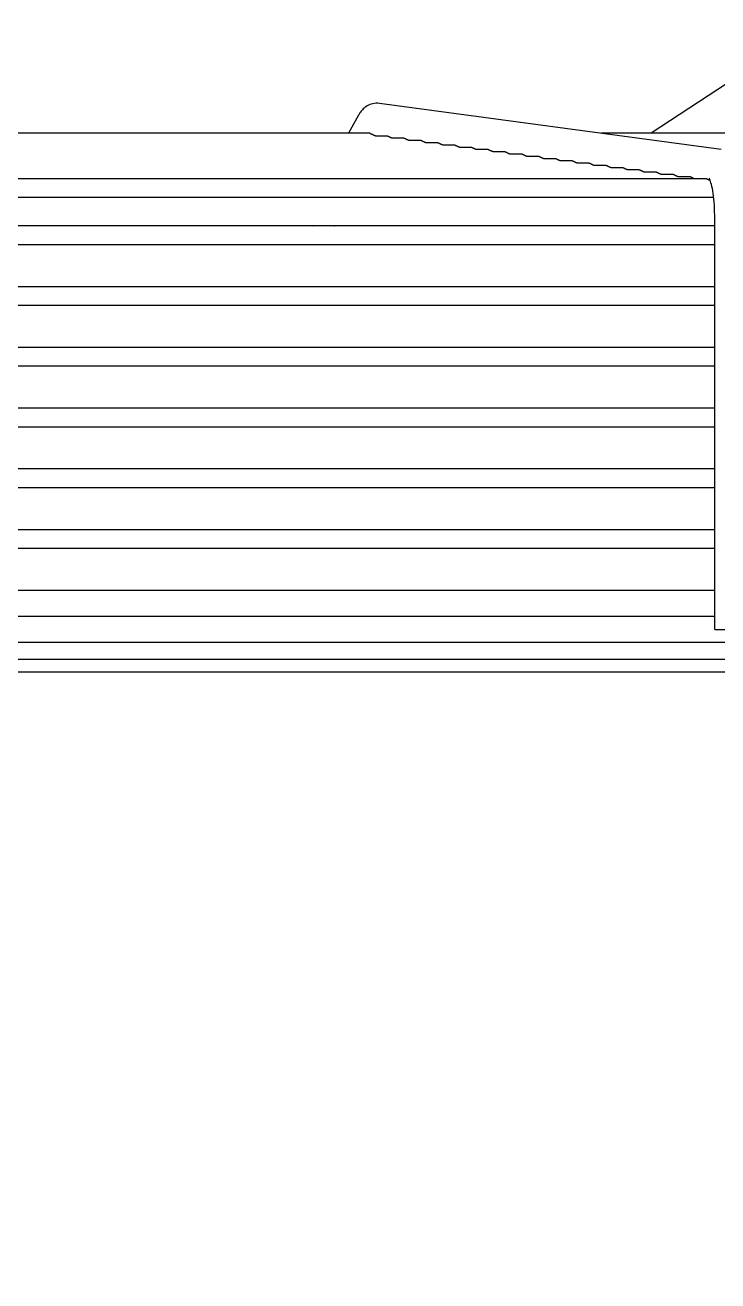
# Model space of a CAD drawing. Header units: millimetres. Extents: x 17891 to 32328, y 18593 to 29476.
# Drawn here: x 18013.8 to 18017.93, y 18980.43 to 18987.92 of the extents above; entities that cross this region are included whole.
import ezdxf

# ---------------------------------------------------------------- set-up
doc = ezdxf.new("R2010")
doc.units = ezdxf.units.MM
doc.header["$LTSCALE"] = 5
doc.layers.add('UNIT', color=6, linetype='Continuous')
doc.layers.add('WS-NO-CONTROL', color=3, linetype='Continuous')
doc.styles.add('SUBMITTAL', font='romans.shx', dxfattribs={"width": 0.75})
doc.dimstyles.new('SUBMITTAL', dxfattribs={"dimtxt": 0.09375, "dimasz": 0.09375, "dimexe": 0.03125, "dimexo": 0.0625, "dimgap": 0.0625, "dimtad": 0, "dimdec": 4, "dimzin": 4, "dimdsep": 46, "dimlunit": 4, "dimtxsty": 'SUBMITTAL', "dimcen": 0.09375, "dimclre": 6, "dimadec": 0, "dimazin": 0, "dimtfac": 1, "dimtdec": 0, "dimtofl": 0, "dimtmove": 0, "dimatfit": 3, "dimfxl": 0, "dimfrac": 2, "dimtolj": 1, "dimtzin": 4, "dimarcsym": 0})

msp = doc.modelspace()

# ---------------------------------------------------------------- linework, layer by layer
at = {"layer": 'UNIT'}
for p, q in [((18018.4669, 18987.8889), (18017.5299, 18987.2749)), ((18017.9466, 18987.1783), (18015.9112, 18987.4529)), ((18015.7863, 18987.383), (18015.7263, 18987.2749)), ((18015.8531, 18987.2749), (18011.8506, 18987.2749)), ((18015.8867, 18987.2601), (18015.955, 18987.2601)), ((18015.9866, 18987.2466), (18016.0553, 18987.2466)), ((18016.0868, 18987.2331), (18016.1555, 18987.2331)), ((18018.7361, 18987.2749), (18017.2305, 18987.2749)), ((18016.187, 18987.2196), (18016.2557, 18987.2196)), ((18016.2872, 18987.2061), (18016.356, 18987.2061)), ((18016.3873, 18987.1926), (18016.4562, 18987.1926)), ((18016.4875, 18987.1791), (18016.5564, 18987.1791)), ((18016.5877, 18987.1657), (18016.6566, 18987.1657)), ((18016.6879, 18987.1522), (18016.7568, 18987.1522)), ((18016.7881, 18987.1387), (18016.8571, 18987.1387)), ((18016.8883, 18987.1252), (18016.9573, 18987.1252)), ((18016.9885, 18987.1117), (18017.0575, 18987.1117)), ((18017.0886, 18987.0982), (18017.1577, 18987.0982)), ((18017.1888, 18987.0847), (18017.258, 18987.0847)), ((18017.8593, 18987.0037), (18009.8444, 18987.0037)), ((18017.289, 18987.0712), (18017.3582, 18987.0712)), ((18017.3892, 18987.0577), (18017.4584, 18987.0577)), ((18017.4894, 18987.0442), (18017.5586, 18987.0442)), ((18017.5896, 18987.0307), (18017.6589, 18987.0307)), ((18017.6897, 18987.0172), (18017.7591, 18987.0172)), ((18009.8008, 18986.8935), (18017.903, 18986.8935)), ((18017.9088, 18984.3163), (18017.9088, 18986.7856)), ((18017.9088, 18986.7218), (18009.7949, 18986.7218)), ((18017.1302, 18986.7232), (18017.1302, 18986.7218)), ((18009.7949, 18986.6115), (18017.9088, 18986.6115)), ((18017.9088, 18986.3596), (18009.7949, 18986.3596)), ((18009.7949, 18986.2493), (18017.9088, 18986.2493)), ((18017.9088, 18985.9974), (18009.7949, 18985.9974)), ((18009.7949, 18985.8871), (18017.9088, 18985.8871)), ((18017.9088, 18985.6352), (18009.7949, 18985.6352)), ((18009.7949, 18985.5249), (18017.9088, 18985.5249)), ((18017.9088, 18985.2729), (18009.7949, 18985.2729)), ((18009.7949, 18985.1627), (18017.9088, 18985.1627)), ((18017.9088, 18984.9107), (18009.7949, 18984.9107)), ((18009.7949, 18984.8005), (18017.9088, 18984.8005)), ((18017.9088, 18984.5485), (18009.7949, 18984.5485)), ((18009.7949, 18984.395), (18017.9088, 18984.395)), ((18017.9088, 18984.3163), (18018.1057, 18984.3163)), ((18009.2259, 18984.2395), (18018.4778, 18984.2395)), ((17996.9818, 18984.1391), (18030.7219, 18984.1391)), ((18030.7219, 18984.0604), (17996.9818, 18984.0604))]:
    msp.add_line(p, q, dxfattribs=at)
for centre, start, end in [((18015.007, 18986.73), 353.99009, 355.0051), ((18015.7944, 18986.73), 184.9949, 186.00991)]:
    msp.add_arc(centre, 0.0787, start, end, dxfattribs=at)
for major_axis, start_param, end_param in [((-0.0861, 0.0478), 1.366612, 1.389255), ((0.0861, -0.0478), 6.024051, 6.046695)]:
    msp.add_ellipse((18015.5683, 18986.7872), major_axis=major_axis, ratio=0.875426, start_param=start_param, end_param=end_param, dxfattribs=at)
for points, knots in [([(18015.9112, 18987.4529), (18015.8979, 18987.4547), (18015.8839, 18987.454), (18015.8582, 18987.4482), (18015.8468, 18987.4432), (18015.8278, 18987.4319), (18015.8201, 18987.4256), (18015.8073, 18987.4132), (18015.8022, 18987.407), (18015.7934, 18987.3949), (18015.7897, 18987.389), (18015.7864, 18987.3831), (18015.7864, 18987.383), (18015.7863, 18987.383)], [3.1066861, 3.1066861, 3.1066861, 3.1066861, 3.1999885, 3.1999885, 3.2942363, 3.2942363, 3.388484, 3.388484, 3.4827318, 3.4827318, 3.5769796, 3.5769796, 3.577925, 3.577925, 3.577925, 3.577925]), ([(18015.8531, 18987.2749), (18015.8532, 18987.2749), (18015.8532, 18987.2749), (18015.8532, 18987.2749), (18015.8535, 18987.2749), (18015.8537, 18987.2748), (18015.854, 18987.2748), (18015.8543, 18987.2747), (18015.8547, 18987.2746), (18015.855, 18987.2745), (18015.8554, 18987.2744), (18015.8558, 18987.2742), (18015.8563, 18987.2741), (18015.8567, 18987.2739), (18015.8572, 18987.2737), (18015.8577, 18987.2734), (18015.8582, 18987.2732), (18015.8588, 18987.273), (18015.8594, 18987.2727), (18015.86, 18987.2724), (18015.8606, 18987.2721), (18015.8613, 18987.2717), (18015.8619, 18987.2714), (18015.8627, 18987.2711), (18015.8634, 18987.2707), (18015.8641, 18987.2703), (18015.8649, 18987.2699), (18015.8658, 18987.2695), (18015.8666, 18987.2691), (18015.8675, 18987.2686), (18015.8684, 18987.2682), (18015.8693, 18987.2677), (18015.8703, 18987.2672), (18015.8713, 18987.2667), (18015.8723, 18987.2662), (18015.8733, 18987.2657), (18015.8744, 18987.2652), (18015.8755, 18987.2647), (18015.8767, 18987.2642), (18015.8779, 18987.2636), (18015.8791, 18987.2631), (18015.8804, 18987.2626), (18015.8817, 18987.262), (18015.883, 18987.2615), (18015.8844, 18987.261), (18015.8858, 18987.2605), (18015.8861, 18987.2603), (18015.8864, 18987.2602), (18015.8867, 18987.2601)], [0.4847824, 0.4847824, 0.4847824, 0.4847824, 0.4878049, 0.4878049, 0.4878049, 0.5121951, 0.5121951, 0.5121951, 0.5365854, 0.5365854, 0.5365854, 0.5609756, 0.5609756, 0.5609756, 0.5853659, 0.5853659, 0.5853659, 0.6097561, 0.6097561, 0.6097561, 0.6341463, 0.6341463, 0.6341463, 0.6585366, 0.6585366, 0.6585366, 0.6829268, 0.6829268, 0.6829268, 0.7073171, 0.7073171, 0.7073171, 0.7317073, 0.7317073, 0.7317073, 0.7560976, 0.7560976, 0.7560976, 0.7804878, 0.7804878, 0.7804878, 0.804878, 0.804878, 0.804878, 0.8292683, 0.8292683, 0.8292683, 0.834397, 0.834397, 0.834397, 0.834397]), ([(18015.955, 18987.2601), (18015.9551, 18987.2601), (18015.9551, 18987.2601), (18015.9551, 18987.2601), (18015.9554, 18987.2601), (18015.9556, 18987.2601), (18015.9559, 18987.26), (18015.9562, 18987.26), (18015.9565, 18987.2599), (18015.9569, 18987.2598), (18015.9573, 18987.2596), (18015.9577, 18987.2595), (18015.9581, 18987.2593), (18015.9585, 18987.2592), (18015.959, 18987.259), (18015.9595, 18987.2588), (18015.96, 18987.2585), (18015.9605, 18987.2583), (18015.9611, 18987.258), (18015.9617, 18987.2578), (18015.9623, 18987.2575), (18015.963, 18987.2572), (18015.9636, 18987.2569), (18015.9643, 18987.2565), (18015.965, 18987.2562), (18015.9658, 18987.2558), (18015.9665, 18987.2554), (18015.9673, 18987.255), (18015.9681, 18987.2546), (18015.969, 18987.2542), (18015.9699, 18987.2538), (18015.9708, 18987.2534), (18015.9717, 18987.2529), (18015.9727, 18987.2524), (18015.9737, 18987.252), (18015.9747, 18987.2515), (18015.9758, 18987.251), (18015.9769, 18987.2505), (18015.978, 18987.25), (18015.9792, 18987.2495), (18015.9803, 18987.249), (18015.9816, 18987.2485), (18015.9828, 18987.248), (18015.9841, 18987.2476), (18015.9853, 18987.2471), (18015.9866, 18987.2466)], [0.4842301, 0.4842301, 0.4842301, 0.4842301, 0.4878049, 0.4878049, 0.4878049, 0.5121951, 0.5121951, 0.5121951, 0.5365854, 0.5365854, 0.5365854, 0.5609756, 0.5609756, 0.5609756, 0.5853659, 0.5853659, 0.5853659, 0.6097561, 0.6097561, 0.6097561, 0.6341463, 0.6341463, 0.6341463, 0.6585366, 0.6585366, 0.6585366, 0.6829268, 0.6829268, 0.6829268, 0.7073171, 0.7073171, 0.7073171, 0.7317073, 0.7317073, 0.7317073, 0.7560976, 0.7560976, 0.7560976, 0.7804878, 0.7804878, 0.7804878, 0.804878, 0.804878, 0.804878, 0.8279727, 0.8279727, 0.8279727, 0.8279727]), ([(18016.0553, 18987.2466), (18016.0553, 18987.2466), (18016.0553, 18987.2466), (18016.0554, 18987.2466), (18016.0556, 18987.2466), (18016.0558, 18987.2466), (18016.0561, 18987.2465), (18016.0564, 18987.2465), (18016.0568, 18987.2464), (18016.0571, 18987.2463), (18016.0575, 18987.2461), (18016.0579, 18987.246), (18016.0583, 18987.2458), (18016.0587, 18987.2457), (18016.0592, 18987.2455), (18016.0597, 18987.2453), (18016.0602, 18987.245), (18016.0608, 18987.2448), (18016.0613, 18987.2445), (18016.0619, 18987.2443), (18016.0625, 18987.244), (18016.0632, 18987.2437), (18016.0638, 18987.2433), (18016.0645, 18987.243), (18016.0653, 18987.2427), (18016.066, 18987.2423), (18016.0668, 18987.2419), (18016.0676, 18987.2415), (18016.0684, 18987.2411), (18016.0692, 18987.2407), (18016.0701, 18987.2403), (18016.071, 18987.2398), (18016.0719, 18987.2394), (18016.0729, 18987.2389), (18016.0739, 18987.2385), (18016.0749, 18987.238), (18016.076, 18987.2375), (18016.0771, 18987.237), (18016.0782, 18987.2365), (18016.0794, 18987.236), (18016.0806, 18987.2355), (18016.0818, 18987.235), (18016.0831, 18987.2345), (18016.0843, 18987.2341), (18016.0855, 18987.2336), (18016.0868, 18987.2331)], [0.4842433, 0.4842433, 0.4842433, 0.4842433, 0.4878049, 0.4878049, 0.4878049, 0.5121951, 0.5121951, 0.5121951, 0.5365854, 0.5365854, 0.5365854, 0.5609756, 0.5609756, 0.5609756, 0.5853659, 0.5853659, 0.5853659, 0.6097561, 0.6097561, 0.6097561, 0.6341463, 0.6341463, 0.6341463, 0.6585366, 0.6585366, 0.6585366, 0.6829268, 0.6829268, 0.6829268, 0.7073171, 0.7073171, 0.7073171, 0.7317073, 0.7317073, 0.7317073, 0.7560976, 0.7560976, 0.7560976, 0.7804878, 0.7804878, 0.7804878, 0.804878, 0.804878, 0.804878, 0.8276206, 0.8276206, 0.8276206, 0.8276206]), ([(18016.1555, 18987.2331), (18016.1555, 18987.2331), (18016.1556, 18987.2331), (18016.1556, 18987.2331), (18016.1558, 18987.2331), (18016.1561, 18987.2331), (18016.1564, 18987.233), (18016.1567, 18987.233), (18016.157, 18987.2329), (18016.1573, 18987.2328), (18016.1577, 18987.2326), (18016.1581, 18987.2325), (18016.1585, 18987.2323), (18016.159, 18987.2322), (18016.1594, 18987.232), (18016.1599, 18987.2318), (18016.1605, 18987.2315), (18016.161, 18987.2313), (18016.1616, 18987.231), (18016.1621, 18987.2308), (18016.1628, 18987.2305), (18016.1634, 18987.2302), (18016.1641, 18987.2298), (18016.1648, 18987.2295), (18016.1655, 18987.2292), (18016.1662, 18987.2288), (18016.167, 18987.2284), (18016.1678, 18987.228), (18016.1686, 18987.2276), (18016.1695, 18987.2272), (18016.1704, 18987.2268), (18016.1712, 18987.2263), (18016.1722, 18987.2259), (18016.1732, 18987.2254), (18016.1742, 18987.225), (18016.1752, 18987.2245), (18016.1763, 18987.224), (18016.1773, 18987.2235), (18016.1785, 18987.223), (18016.1796, 18987.2225), (18016.1808, 18987.222), (18016.182, 18987.2215), (18016.1833, 18987.221), (18016.1845, 18987.2206), (18016.1857, 18987.2201), (18016.187, 18987.2196)], [0.4842566, 0.4842566, 0.4842566, 0.4842566, 0.4878049, 0.4878049, 0.4878049, 0.5121951, 0.5121951, 0.5121951, 0.5365854, 0.5365854, 0.5365854, 0.5609756, 0.5609756, 0.5609756, 0.5853659, 0.5853659, 0.5853659, 0.6097561, 0.6097561, 0.6097561, 0.6341463, 0.6341463, 0.6341463, 0.6585366, 0.6585366, 0.6585366, 0.6829268, 0.6829268, 0.6829268, 0.7073171, 0.7073171, 0.7073171, 0.7317073, 0.7317073, 0.7317073, 0.7560976, 0.7560976, 0.7560976, 0.7804878, 0.7804878, 0.7804878, 0.804878, 0.804878, 0.804878, 0.827268, 0.827268, 0.827268, 0.827268]), ([(18016.2557, 18987.2196), (18016.2557, 18987.2196), (18016.2558, 18987.2196), (18016.2558, 18987.2196), (18016.256, 18987.2196), (18016.2563, 18987.2196), (18016.2566, 18987.2195), (18016.2569, 18987.2195), (18016.2572, 18987.2194), (18016.2576, 18987.2193), (18016.2579, 18987.2192), (18016.2583, 18987.219), (18016.2588, 18987.2188), (18016.2592, 18987.2187), (18016.2597, 18987.2185), (18016.2602, 18987.2183), (18016.2607, 18987.218), (18016.2612, 18987.2178), (18016.2618, 18987.2175), (18016.2624, 18987.2173), (18016.263, 18987.217), (18016.2636, 18987.2167), (18016.2643, 18987.2163), (18016.265, 18987.216), (18016.2657, 18987.2157), (18016.2664, 18987.2153), (18016.2672, 18987.2149), (18016.268, 18987.2145), (18016.2688, 18987.2141), (18016.2697, 18987.2137), (18016.2706, 18987.2133), (18016.2715, 18987.2128), (18016.2724, 18987.2124), (18016.2734, 18987.2119), (18016.2744, 18987.2115), (18016.2754, 18987.211), (18016.2765, 18987.2105), (18016.2776, 18987.21), (18016.2787, 18987.2095), (18016.2799, 18987.209), (18016.2811, 18987.2085), (18016.2823, 18987.208), (18016.2836, 18987.2075), (18016.2847, 18987.207), (18016.2859, 18987.2066), (18016.2872, 18987.2061)], [0.48427, 0.48427, 0.48427, 0.48427, 0.4878049, 0.4878049, 0.4878049, 0.5121951, 0.5121951, 0.5121951, 0.5365854, 0.5365854, 0.5365854, 0.5609756, 0.5609756, 0.5609756, 0.5853659, 0.5853659, 0.5853659, 0.6097561, 0.6097561, 0.6097561, 0.6341463, 0.6341463, 0.6341463, 0.6585366, 0.6585366, 0.6585366, 0.6829268, 0.6829268, 0.6829268, 0.7073171, 0.7073171, 0.7073171, 0.7317073, 0.7317073, 0.7317073, 0.7560976, 0.7560976, 0.7560976, 0.7804878, 0.7804878, 0.7804878, 0.804878, 0.804878, 0.804878, 0.8269153, 0.8269153, 0.8269153, 0.8269153]), ([(18016.3559, 18987.2061), (18016.356, 18987.2061), (18016.356, 18987.2061), (18016.356, 18987.2061), (18016.3563, 18987.2061), (18016.3565, 18987.2061), (18016.3568, 18987.206), (18016.3571, 18987.206), (18016.3574, 18987.2059), (18016.3578, 18987.2058), (18016.3582, 18987.2057), (18016.3586, 18987.2055), (18016.359, 18987.2053), (18016.3594, 18987.2052), (18016.3599, 18987.205), (18016.3604, 18987.2048), (18016.3609, 18987.2045), (18016.3614, 18987.2043), (18016.362, 18987.204), (18016.3626, 18987.2038), (18016.3632, 18987.2035), (18016.3639, 18987.2032), (18016.3645, 18987.2028), (18016.3652, 18987.2025), (18016.3659, 18987.2022), (18016.3667, 18987.2018), (18016.3674, 18987.2014), (18016.3683, 18987.201), (18016.3691, 18987.2006), (18016.3699, 18987.2002), (18016.3708, 18987.1998), (18016.3717, 18987.1993), (18016.3727, 18987.1989), (18016.3736, 18987.1984), (18016.3746, 18987.198), (18016.3757, 18987.1975), (18016.3767, 18987.197), (18016.3778, 18987.1965), (18016.3789, 18987.196), (18016.3801, 18987.1955), (18016.3813, 18987.195), (18016.3825, 18987.1945), (18016.3838, 18987.194), (18016.3849, 18987.1935), (18016.3861, 18987.1931), (18016.3873, 18987.1926)], [0.4842834, 0.4842834, 0.4842834, 0.4842834, 0.4878049, 0.4878049, 0.4878049, 0.5121951, 0.5121951, 0.5121951, 0.5365854, 0.5365854, 0.5365854, 0.5609756, 0.5609756, 0.5609756, 0.5853659, 0.5853659, 0.5853659, 0.6097561, 0.6097561, 0.6097561, 0.6341463, 0.6341463, 0.6341463, 0.6585366, 0.6585366, 0.6585366, 0.6829268, 0.6829268, 0.6829268, 0.7073171, 0.7073171, 0.7073171, 0.7317073, 0.7317073, 0.7317073, 0.7560976, 0.7560976, 0.7560976, 0.7804878, 0.7804878, 0.7804878, 0.804878, 0.804878, 0.804878, 0.8265624, 0.8265624, 0.8265624, 0.8265624]), ([(18016.4562, 18987.1926), (18016.4562, 18987.1926), (18016.4562, 18987.1926), (18016.4563, 18987.1926), (18016.4565, 18987.1926), (18016.4567, 18987.1926), (18016.457, 18987.1925), (18016.4573, 18987.1925), (18016.4577, 18987.1924), (18016.458, 18987.1923), (18016.4584, 18987.1922), (18016.4588, 18987.192), (18016.4592, 18987.1919), (18016.4597, 18987.1917), (18016.4601, 18987.1915), (18016.4606, 18987.1913), (18016.4611, 18987.1911), (18016.4617, 18987.1908), (18016.4623, 18987.1905), (18016.4628, 18987.1903), (18016.4635, 18987.19), (18016.4641, 18987.1897), (18016.4648, 18987.1893), (18016.4654, 18987.189), (18016.4662, 18987.1887), (18016.4669, 18987.1883), (18016.4677, 18987.1879), (18016.4685, 18987.1875), (18016.4693, 18987.1871), (18016.4702, 18987.1867), (18016.471, 18987.1863), (18016.4719, 18987.1858), (18016.4729, 18987.1854), (18016.4739, 18987.1849), (18016.4749, 18987.1844), (18016.4759, 18987.184), (18016.477, 18987.1835), (18016.478, 18987.183), (18016.4792, 18987.1825), (18016.4804, 18987.182), (18016.4815, 18987.1815), (18016.4828, 18987.181), (18016.484, 18987.1805), (18016.4852, 18987.18), (18016.4863, 18987.1796), (18016.4875, 18987.1791)], [0.484297, 0.484297, 0.484297, 0.484297, 0.4878049, 0.4878049, 0.4878049, 0.5121951, 0.5121951, 0.5121951, 0.5365854, 0.5365854, 0.5365854, 0.5609756, 0.5609756, 0.5609756, 0.5853659, 0.5853659, 0.5853659, 0.6097561, 0.6097561, 0.6097561, 0.6341463, 0.6341463, 0.6341463, 0.6585366, 0.6585366, 0.6585366, 0.6829268, 0.6829268, 0.6829268, 0.7073171, 0.7073171, 0.7073171, 0.7317073, 0.7317073, 0.7317073, 0.7560976, 0.7560976, 0.7560976, 0.7804878, 0.7804878, 0.7804878, 0.804878, 0.804878, 0.804878, 0.8262097, 0.8262097, 0.8262097, 0.8262097]), ([(18016.5564, 18987.1791), (18016.5564, 18987.1791), (18016.5565, 18987.1791), (18016.5565, 18987.1791), (18016.5567, 18987.1791), (18016.557, 18987.1791), (18016.5573, 18987.179), (18016.5575, 18987.179), (18016.5579, 18987.1789), (18016.5582, 18987.1788), (18016.5586, 18987.1787), (18016.559, 18987.1785), (18016.5594, 18987.1784), (18016.5599, 18987.1782), (18016.5604, 18987.178), (18016.5609, 18987.1778), (18016.5614, 18987.1776), (18016.5619, 18987.1773), (18016.5625, 18987.177), (18016.5631, 18987.1768), (18016.5637, 18987.1765), (18016.5643, 18987.1762), (18016.565, 18987.1758), (18016.5657, 18987.1755), (18016.5664, 18987.1751), (18016.5671, 18987.1748), (18016.5679, 18987.1744), (18016.5687, 18987.174), (18016.5695, 18987.1736), (18016.5704, 18987.1732), (18016.5713, 18987.1728), (18016.5722, 18987.1723), (18016.5731, 18987.1719), (18016.5741, 18987.1714), (18016.5751, 18987.1709), (18016.5761, 18987.1705), (18016.5772, 18987.17), (18016.5783, 18987.1695), (18016.5794, 18987.169), (18016.5806, 18987.1685), (18016.5818, 18987.168), (18016.583, 18987.1675), (18016.5843, 18987.167), (18016.5854, 18987.1665), (18016.5865, 18987.1661), (18016.5877, 18987.1657)], [0.4843105, 0.4843105, 0.4843105, 0.4843105, 0.4878049, 0.4878049, 0.4878049, 0.5121951, 0.5121951, 0.5121951, 0.5365854, 0.5365854, 0.5365854, 0.5609756, 0.5609756, 0.5609756, 0.5853659, 0.5853659, 0.5853659, 0.6097561, 0.6097561, 0.6097561, 0.6341463, 0.6341463, 0.6341463, 0.6585366, 0.6585366, 0.6585366, 0.6829268, 0.6829268, 0.6829268, 0.7073171, 0.7073171, 0.7073171, 0.7317073, 0.7317073, 0.7317073, 0.7560976, 0.7560976, 0.7560976, 0.7804878, 0.7804878, 0.7804878, 0.804878, 0.804878, 0.804878, 0.8258572, 0.8258572, 0.8258572, 0.8258572]), ([(18016.6566, 18987.1657), (18016.6566, 18987.1657), (18016.6567, 18987.1657), (18016.6567, 18987.1657), (18016.6569, 18987.1656), (18016.6572, 18987.1656), (18016.6575, 18987.1655), (18016.6578, 18987.1655), (18016.6581, 18987.1654), (18016.6585, 18987.1653), (18016.6588, 18987.1652), (18016.6592, 18987.165), (18016.6597, 18987.1649), (18016.6601, 18987.1647), (18016.6606, 18987.1645), (18016.6611, 18987.1643), (18016.6616, 18987.1641), (18016.6621, 18987.1638), (18016.6627, 18987.1635), (18016.6633, 18987.1633), (18016.6639, 18987.163), (18016.6646, 18987.1627), (18016.6652, 18987.1623), (18016.6659, 18987.162), (18016.6666, 18987.1616), (18016.6674, 18987.1613), (18016.6681, 18987.1609), (18016.669, 18987.1605), (18016.6698, 18987.1601), (18016.6706, 18987.1597), (18016.6715, 18987.1593), (18016.6724, 18987.1588), (18016.6733, 18987.1584), (18016.6743, 18987.1579), (18016.6753, 18987.1574), (18016.6764, 18987.1569), (18016.6774, 18987.1565), (18016.6785, 18987.156), (18016.6796, 18987.1555), (18016.6808, 18987.155), (18016.682, 18987.1545), (18016.6832, 18987.154), (18016.6845, 18987.1534), (18016.6856, 18987.153), (18016.6867, 18987.1526), (18016.6879, 18987.1522)], [0.484326, 0.484326, 0.484326, 0.484326, 0.4878049, 0.4878049, 0.4878049, 0.5121951, 0.5121951, 0.5121951, 0.5365854, 0.5365854, 0.5365854, 0.5609756, 0.5609756, 0.5609756, 0.5853659, 0.5853659, 0.5853659, 0.6097561, 0.6097561, 0.6097561, 0.6341463, 0.6341463, 0.6341463, 0.6585366, 0.6585366, 0.6585366, 0.6829268, 0.6829268, 0.6829268, 0.7073171, 0.7073171, 0.7073171, 0.7317073, 0.7317073, 0.7317073, 0.7560976, 0.7560976, 0.7560976, 0.7804878, 0.7804878, 0.7804878, 0.804878, 0.804878, 0.804878, 0.8255542, 0.8255542, 0.8255542, 0.8255542]), ([(18016.7568, 18987.1522), (18016.7569, 18987.1522), (18016.7569, 18987.1522), (18016.7569, 18987.1522), (18016.7572, 18987.1521), (18016.7574, 18987.1521), (18016.7577, 18987.1521), (18016.758, 18987.152), (18016.7583, 18987.1519), (18016.7587, 18987.1518), (18016.7591, 18987.1517), (18016.7595, 18987.1515), (18016.7599, 18987.1514), (18016.7603, 18987.1512), (18016.7608, 18987.151), (18016.7613, 18987.1508), (18016.7618, 18987.1506), (18016.7624, 18987.1503), (18016.7629, 18987.15), (18016.7635, 18987.1498), (18016.7641, 18987.1495), (18016.7648, 18987.1492), (18016.7654, 18987.1488), (18016.7661, 18987.1485), (18016.7669, 18987.1481), (18016.7676, 18987.1478), (18016.7684, 18987.1474), (18016.7692, 18987.147), (18016.77, 18987.1466), (18016.7708, 18987.1462), (18016.7717, 18987.1457), (18016.7726, 18987.1453), (18016.7736, 18987.1449), (18016.7746, 18987.1444), (18016.7756, 18987.1439), (18016.7766, 18987.1434), (18016.7777, 18987.1429), (18016.7788, 18987.1425), (18016.7799, 18987.142), (18016.7811, 18987.1415), (18016.7822, 18987.1409), (18016.7835, 18987.1404), (18016.7848, 18987.1399), (18016.7858, 18987.1395), (18016.7869, 18987.1391), (18016.7881, 18987.1387)], [0.48434, 0.48434, 0.48434, 0.48434, 0.4878049, 0.4878049, 0.4878049, 0.5121951, 0.5121951, 0.5121951, 0.5365854, 0.5365854, 0.5365854, 0.5609756, 0.5609756, 0.5609756, 0.5853659, 0.5853659, 0.5853659, 0.6097561, 0.6097561, 0.6097561, 0.6341463, 0.6341463, 0.6341463, 0.6585366, 0.6585366, 0.6585366, 0.6829268, 0.6829268, 0.6829268, 0.7073171, 0.7073171, 0.7073171, 0.7317073, 0.7317073, 0.7317073, 0.7560976, 0.7560976, 0.7560976, 0.7804878, 0.7804878, 0.7804878, 0.804878, 0.804878, 0.804878, 0.8252026, 0.8252026, 0.8252026, 0.8252026]), ([(18016.8571, 18987.1387), (18016.8571, 18987.1387), (18016.8571, 18987.1387), (18016.8572, 18987.1387), (18016.8574, 18987.1387), (18016.8576, 18987.1386), (18016.8579, 18987.1386), (18016.8582, 18987.1385), (18016.8586, 18987.1384), (18016.8589, 18987.1383), (18016.8593, 18987.1382), (18016.8597, 18987.138), (18016.8601, 18987.1379), (18016.8606, 18987.1377), (18016.861, 18987.1375), (18016.8615, 18987.1373), (18016.862, 18987.1371), (18016.8626, 18987.1368), (18016.8632, 18987.1365), (18016.8637, 18987.1363), (18016.8644, 18987.136), (18016.865, 18987.1357), (18016.8657, 18987.1353), (18016.8664, 18987.135), (18016.8671, 18987.1346), (18016.8678, 18987.1343), (18016.8686, 18987.1339), (18016.8694, 18987.1335), (18016.8702, 18987.1331), (18016.8711, 18987.1327), (18016.872, 18987.1322), (18016.8729, 18987.1318), (18016.8738, 18987.1313), (18016.8748, 18987.1309), (18016.8758, 18987.1304), (18016.8768, 18987.1299), (18016.8779, 18987.1294), (18016.879, 18987.1289), (18016.8801, 18987.1284), (18016.8813, 18987.1279), (18016.8825, 18987.1274), (18016.8837, 18987.1269), (18016.885, 18987.1264), (18016.8861, 18987.126), (18016.8871, 18987.1256), (18016.8883, 18987.1252)], [0.484354, 0.484354, 0.484354, 0.484354, 0.4878049, 0.4878049, 0.4878049, 0.5121951, 0.5121951, 0.5121951, 0.5365854, 0.5365854, 0.5365854, 0.5609756, 0.5609756, 0.5609756, 0.5853659, 0.5853659, 0.5853659, 0.6097561, 0.6097561, 0.6097561, 0.6341463, 0.6341463, 0.6341463, 0.6585366, 0.6585366, 0.6585366, 0.6829268, 0.6829268, 0.6829268, 0.7073171, 0.7073171, 0.7073171, 0.7317073, 0.7317073, 0.7317073, 0.7560976, 0.7560976, 0.7560976, 0.7804878, 0.7804878, 0.7804878, 0.804878, 0.804878, 0.804878, 0.8248515, 0.8248515, 0.8248515, 0.8248515]), ([(18016.9573, 18987.1252), (18016.9573, 18987.1252), (18016.9573, 18987.1252), (18016.9574, 18987.1252), (18016.9576, 18987.1252), (18016.9579, 18987.1251), (18016.9582, 18987.1251), (18016.9584, 18987.125), (18016.9588, 18987.1249), (18016.9591, 18987.1248), (18016.9595, 18987.1247), (18016.9599, 18987.1245), (18016.9603, 18987.1244), (18016.9608, 18987.1242), (18016.9613, 18987.124), (18016.9618, 18987.1238), (18016.9623, 18987.1236), (18016.9628, 18987.1233), (18016.9634, 18987.123), (18016.964, 18987.1228), (18016.9646, 18987.1225), (18016.9652, 18987.1222), (18016.9659, 18987.1218), (18016.9666, 18987.1215), (18016.9673, 18987.1211), (18016.9681, 18987.1208), (18016.9688, 18987.1204), (18016.9696, 18987.12), (18016.9705, 18987.1196), (18016.9713, 18987.1192), (18016.9722, 18987.1187), (18016.9731, 18987.1183), (18016.9741, 18987.1178), (18016.975, 18987.1174), (18016.976, 18987.1169), (18016.9771, 18987.1164), (18016.9781, 18987.1159), (18016.9792, 18987.1154), (18016.9804, 18987.1149), (18016.9815, 18987.1144), (18016.9827, 18987.1139), (18016.984, 18987.1134), (18016.9852, 18987.1129), (18016.9863, 18987.1125), (18016.9873, 18987.1121), (18016.9885, 18987.1117)], [0.484368, 0.484368, 0.484368, 0.484368, 0.4878049, 0.4878049, 0.4878049, 0.5121951, 0.5121951, 0.5121951, 0.5365854, 0.5365854, 0.5365854, 0.5609756, 0.5609756, 0.5609756, 0.5853659, 0.5853659, 0.5853659, 0.6097561, 0.6097561, 0.6097561, 0.6341463, 0.6341463, 0.6341463, 0.6585366, 0.6585366, 0.6585366, 0.6829268, 0.6829268, 0.6829268, 0.7073171, 0.7073171, 0.7073171, 0.7317073, 0.7317073, 0.7317073, 0.7560976, 0.7560976, 0.7560976, 0.7804878, 0.7804878, 0.7804878, 0.804878, 0.804878, 0.804878, 0.824501, 0.824501, 0.824501, 0.824501]), ([(18017.0575, 18987.1117), (18017.0575, 18987.1117), (18017.0576, 18987.1117), (18017.0576, 18987.1117), (18017.0578, 18987.1117), (18017.0581, 18987.1116), (18017.0584, 18987.1116), (18017.0587, 18987.1115), (18017.059, 18987.1114), (18017.0594, 18987.1113), (18017.0597, 18987.1112), (18017.0601, 18987.111), (18017.0606, 18987.1109), (18017.061, 18987.1107), (18017.0615, 18987.1105), (18017.062, 18987.1103), (18017.0625, 18987.1101), (18017.063, 18987.1098), (18017.0636, 18987.1095), (18017.0642, 18987.1093), (18017.0648, 18987.109), (18017.0655, 18987.1087), (18017.0661, 18987.1083), (18017.0668, 18987.108), (18017.0676, 18987.1076), (18017.0683, 18987.1073), (18017.0691, 18987.1069), (18017.0699, 18987.1065), (18017.0707, 18987.1061), (18017.0715, 18987.1057), (18017.0724, 18987.1052), (18017.0733, 18987.1048), (18017.0743, 18987.1043), (18017.0753, 18987.1039), (18017.0763, 18987.1034), (18017.0773, 18987.1029), (18017.0784, 18987.1024), (18017.0795, 18987.1019), (18017.0806, 18987.1014), (18017.0818, 18987.1009), (18017.083, 18987.1004), (18017.0842, 18987.0999), (18017.0855, 18987.0994), (18017.0865, 18987.099), (18017.0876, 18987.0986), (18017.0886, 18987.0982)], [0.484382, 0.484382, 0.484382, 0.484382, 0.4878049, 0.4878049, 0.4878049, 0.5121951, 0.5121951, 0.5121951, 0.5365854, 0.5365854, 0.5365854, 0.5609756, 0.5609756, 0.5609756, 0.5853659, 0.5853659, 0.5853659, 0.6097561, 0.6097561, 0.6097561, 0.6341463, 0.6341463, 0.6341463, 0.6585366, 0.6585366, 0.6585366, 0.6829268, 0.6829268, 0.6829268, 0.7073171, 0.7073171, 0.7073171, 0.7317073, 0.7317073, 0.7317073, 0.7560976, 0.7560976, 0.7560976, 0.7804878, 0.7804878, 0.7804878, 0.804878, 0.804878, 0.804878, 0.8241512, 0.8241512, 0.8241512, 0.8241512]), ([(18017.1577, 18987.0982), (18017.1578, 18987.0982), (18017.1578, 18987.0982), (18017.1578, 18987.0982), (18017.158, 18987.0982), (18017.1583, 18987.0981), (18017.1586, 18987.0981), (18017.1589, 18987.098), (18017.1592, 18987.0979), (18017.1596, 18987.0978), (18017.16, 18987.0977), (18017.1604, 18987.0975), (18017.1608, 18987.0974), (18017.1612, 18987.0972), (18017.1617, 18987.097), (18017.1622, 18987.0968), (18017.1627, 18987.0966), (18017.1633, 18987.0963), (18017.1639, 18987.096), (18017.1644, 18987.0958), (18017.1651, 18987.0955), (18017.1657, 18987.0952), (18017.1664, 18987.0948), (18017.1671, 18987.0945), (18017.1678, 18987.0941), (18017.1685, 18987.0938), (18017.1693, 18987.0934), (18017.1701, 18987.093), (18017.1709, 18987.0926), (18017.1718, 18987.0922), (18017.1727, 18987.0917), (18017.1736, 18987.0913), (18017.1745, 18987.0908), (18017.1755, 18987.0904), (18017.1765, 18987.0899), (18017.1775, 18987.0894), (18017.1786, 18987.0889), (18017.1797, 18987.0884), (18017.1808, 18987.0879), (18017.182, 18987.0874), (18017.1832, 18987.0869), (18017.1844, 18987.0864), (18017.1857, 18987.0859), (18017.1867, 18987.0855), (18017.1878, 18987.0851), (18017.1888, 18987.0847)], [0.484396, 0.484396, 0.484396, 0.484396, 0.4878049, 0.4878049, 0.4878049, 0.5121951, 0.5121951, 0.5121951, 0.5365854, 0.5365854, 0.5365854, 0.5609756, 0.5609756, 0.5609756, 0.5853659, 0.5853659, 0.5853659, 0.6097561, 0.6097561, 0.6097561, 0.6341463, 0.6341463, 0.6341463, 0.6585366, 0.6585366, 0.6585366, 0.6829268, 0.6829268, 0.6829268, 0.7073171, 0.7073171, 0.7073171, 0.7317073, 0.7317073, 0.7317073, 0.7560976, 0.7560976, 0.7560976, 0.7804878, 0.7804878, 0.7804878, 0.804878, 0.804878, 0.804878, 0.823802, 0.823802, 0.823802, 0.823802]), ([(18017.258, 18987.0847), (18017.258, 18987.0847), (18017.258, 18987.0847), (18017.2581, 18987.0847), (18017.2583, 18987.0847), (18017.2585, 18987.0846), (18017.2588, 18987.0846), (18017.2591, 18987.0845), (18017.2595, 18987.0844), (18017.2598, 18987.0843), (18017.2602, 18987.0842), (18017.2606, 18987.084), (18017.261, 18987.0839), (18017.2615, 18987.0837), (18017.2619, 18987.0835), (18017.2624, 18987.0833), (18017.263, 18987.0831), (18017.2635, 18987.0828), (18017.2641, 18987.0825), (18017.2647, 18987.0823), (18017.2653, 18987.082), (18017.2659, 18987.0817), (18017.2666, 18987.0813), (18017.2673, 18987.081), (18017.268, 18987.0806), (18017.2688, 18987.0803), (18017.2695, 18987.0799), (18017.2703, 18987.0795), (18017.2712, 18987.0791), (18017.272, 18987.0787), (18017.2729, 18987.0782), (18017.2738, 18987.0778), (18017.2748, 18987.0773), (18017.2757, 18987.0768), (18017.2767, 18987.0764), (18017.2778, 18987.0759), (18017.2789, 18987.0754), (18017.2799, 18987.0749), (18017.2811, 18987.0744), (18017.2823, 18987.0739), (18017.2834, 18987.0734), (18017.2847, 18987.0729), (18017.286, 18987.0724), (18017.287, 18987.072), (18017.288, 18987.0716), (18017.289, 18987.0712)], [0.48441, 0.48441, 0.48441, 0.48441, 0.4878049, 0.4878049, 0.4878049, 0.5121951, 0.5121951, 0.5121951, 0.5365854, 0.5365854, 0.5365854, 0.5609756, 0.5609756, 0.5609756, 0.5853659, 0.5853659, 0.5853659, 0.6097561, 0.6097561, 0.6097561, 0.6341463, 0.6341463, 0.6341463, 0.6585366, 0.6585366, 0.6585366, 0.6829268, 0.6829268, 0.6829268, 0.7073171, 0.7073171, 0.7073171, 0.7317073, 0.7317073, 0.7317073, 0.7560976, 0.7560976, 0.7560976, 0.7804878, 0.7804878, 0.7804878, 0.804878, 0.804878, 0.804878, 0.8234536, 0.8234536, 0.8234536, 0.8234536]), ([(18017.3582, 18987.0712), (18017.3582, 18987.0712), (18017.3582, 18987.0712), (18017.3583, 18987.0712), (18017.3585, 18987.0712), (18017.3588, 18987.0711), (18017.3591, 18987.0711), (18017.3593, 18987.071), (18017.3597, 18987.0709), (18017.36, 18987.0708), (18017.3604, 18987.0707), (18017.3608, 18987.0706), (18017.3613, 18987.0704), (18017.3617, 18987.0702), (18017.3622, 18987.07), (18017.3627, 18987.0698), (18017.3632, 18987.0696), (18017.3637, 18987.0693), (18017.3643, 18987.069), (18017.3649, 18987.0688), (18017.3655, 18987.0685), (18017.3662, 18987.0682), (18017.3668, 18987.0678), (18017.3675, 18987.0675), (18017.3683, 18987.0671), (18017.369, 18987.0668), (18017.3698, 18987.0664), (18017.3706, 18987.066), (18017.3714, 18987.0656), (18017.3722, 18987.0652), (18017.3731, 18987.0647), (18017.374, 18987.0643), (18017.375, 18987.0638), (18017.376, 18987.0633), (18017.377, 18987.0629), (18017.378, 18987.0624), (18017.3791, 18987.0619), (18017.3802, 18987.0614), (18017.3813, 18987.0609), (18017.3825, 18987.0604), (18017.3837, 18987.0599), (18017.3849, 18987.0594), (18017.3862, 18987.0588), (18017.3872, 18987.0585), (18017.3882, 18987.0581), (18017.3892, 18987.0577)], [0.4844239, 0.4844239, 0.4844239, 0.4844239, 0.4878049, 0.4878049, 0.4878049, 0.5121951, 0.5121951, 0.5121951, 0.5365854, 0.5365854, 0.5365854, 0.5609756, 0.5609756, 0.5609756, 0.5853659, 0.5853659, 0.5853659, 0.6097561, 0.6097561, 0.6097561, 0.6341463, 0.6341463, 0.6341463, 0.6585366, 0.6585366, 0.6585366, 0.6829268, 0.6829268, 0.6829268, 0.7073171, 0.7073171, 0.7073171, 0.7317073, 0.7317073, 0.7317073, 0.7560976, 0.7560976, 0.7560976, 0.7804878, 0.7804878, 0.7804878, 0.804878, 0.804878, 0.804878, 0.823106, 0.823106, 0.823106, 0.823106]), ([(18017.4584, 18987.0577), (18017.4584, 18987.0577), (18017.4585, 18987.0577), (18017.4585, 18987.0577), (18017.4587, 18987.0577), (18017.459, 18987.0576), (18017.4593, 18987.0576), (18017.4596, 18987.0575), (18017.4599, 18987.0574), (18017.4603, 18987.0573), (18017.4606, 18987.0572), (18017.461, 18987.0571), (18017.4615, 18987.0569), (18017.4619, 18987.0567), (18017.4624, 18987.0565), (18017.4629, 18987.0563), (18017.4634, 18987.0561), (18017.464, 18987.0558), (18017.4645, 18987.0556), (18017.4651, 18987.0553), (18017.4657, 18987.055), (18017.4664, 18987.0547), (18017.4671, 18987.0543), (18017.4678, 18987.054), (18017.4685, 18987.0536), (18017.4692, 18987.0533), (18017.47, 18987.0529), (18017.4708, 18987.0525), (18017.4716, 18987.0521), (18017.4725, 18987.0516), (18017.4734, 18987.0512), (18017.4743, 18987.0508), (18017.4752, 18987.0503), (18017.4762, 18987.0498), (18017.4772, 18987.0494), (18017.4782, 18987.0489), (18017.4793, 18987.0484), (18017.4804, 18987.0479), (18017.4816, 18987.0474), (18017.4827, 18987.0469), (18017.4839, 18987.0464), (18017.4852, 18987.0458), (18017.4865, 18987.0453), (18017.4874, 18987.0449), (18017.4884, 18987.0446), (18017.4894, 18987.0442)], [0.4844379, 0.4844379, 0.4844379, 0.4844379, 0.4878049, 0.4878049, 0.4878049, 0.5121951, 0.5121951, 0.5121951, 0.5365854, 0.5365854, 0.5365854, 0.5609756, 0.5609756, 0.5609756, 0.5853659, 0.5853659, 0.5853659, 0.6097561, 0.6097561, 0.6097561, 0.6341463, 0.6341463, 0.6341463, 0.6585366, 0.6585366, 0.6585366, 0.6829268, 0.6829268, 0.6829268, 0.7073171, 0.7073171, 0.7073171, 0.7317073, 0.7317073, 0.7317073, 0.7560976, 0.7560976, 0.7560976, 0.7804878, 0.7804878, 0.7804878, 0.804878, 0.804878, 0.804878, 0.8227592, 0.8227592, 0.8227592, 0.8227592]), ([(18017.5586, 18987.0442), (18017.5587, 18987.0442), (18017.5587, 18987.0442), (18017.5587, 18987.0442), (18017.5589, 18987.0442), (18017.5592, 18987.0442), (18017.5595, 18987.0441), (18017.5598, 18987.044), (18017.5601, 18987.0439), (18017.5605, 18987.0438), (18017.5609, 18987.0437), (18017.5613, 18987.0436), (18017.5617, 18987.0434), (18017.5621, 18987.0432), (18017.5626, 18987.043), (18017.5631, 18987.0428), (18017.5636, 18987.0426), (18017.5642, 18987.0423), (18017.5648, 18987.0421), (18017.5654, 18987.0418), (18017.566, 18987.0415), (18017.5666, 18987.0412), (18017.5673, 18987.0408), (18017.568, 18987.0405), (18017.5687, 18987.0401), (18017.5695, 18987.0398), (18017.5702, 18987.0394), (18017.571, 18987.039), (18017.5719, 18987.0386), (18017.5727, 18987.0381), (18017.5736, 18987.0377), (18017.5745, 18987.0373), (18017.5755, 18987.0368), (18017.5765, 18987.0363), (18017.5774, 18987.0359), (18017.5785, 18987.0354), (18017.5796, 18987.0349), (18017.5807, 18987.0344), (18017.5818, 18987.0339), (18017.583, 18987.0334), (18017.5842, 18987.0328), (18017.5854, 18987.0323), (18017.5867, 18987.0318), (18017.5876, 18987.0314), (18017.5886, 18987.0311), (18017.5896, 18987.0307)], [0.4844518, 0.4844518, 0.4844518, 0.4844518, 0.4878049, 0.4878049, 0.4878049, 0.5121951, 0.5121951, 0.5121951, 0.5365854, 0.5365854, 0.5365854, 0.5609756, 0.5609756, 0.5609756, 0.5853659, 0.5853659, 0.5853659, 0.6097561, 0.6097561, 0.6097561, 0.6341463, 0.6341463, 0.6341463, 0.6585366, 0.6585366, 0.6585366, 0.6829268, 0.6829268, 0.6829268, 0.7073171, 0.7073171, 0.7073171, 0.7317073, 0.7317073, 0.7317073, 0.7560976, 0.7560976, 0.7560976, 0.7804878, 0.7804878, 0.7804878, 0.804878, 0.804878, 0.804878, 0.8224133, 0.8224133, 0.8224133, 0.8224133]), ([(18017.6589, 18987.0307), (18017.6589, 18987.0307), (18017.6589, 18987.0307), (18017.6589, 18987.0307), (18017.6592, 18987.0307), (18017.6594, 18987.0307), (18017.6597, 18987.0306), (18017.66, 18987.0305), (18017.6604, 18987.0304), (18017.6607, 18987.0303), (18017.6611, 18987.0302), (18017.6615, 18987.0301), (18017.6619, 18987.0299), (18017.6624, 18987.0297), (18017.6628, 18987.0295), (18017.6634, 18987.0293), (18017.6639, 18987.0291), (18017.6644, 18987.0288), (18017.665, 18987.0286), (18017.6656, 18987.0283), (18017.6662, 18987.028), (18017.6669, 18987.0277), (18017.6675, 18987.0273), (18017.6682, 18987.027), (18017.6689, 18987.0266), (18017.6697, 18987.0263), (18017.6705, 18987.0259), (18017.6713, 18987.0255), (18017.6721, 18987.0251), (18017.6729, 18987.0246), (18017.6738, 18987.0242), (18017.6748, 18987.0237), (18017.6757, 18987.0233), (18017.6767, 18987.0228), (18017.6777, 18987.0223), (18017.6787, 18987.0219), (18017.6798, 18987.0214), (18017.6809, 18987.0209), (18017.682, 18987.0204), (18017.6832, 18987.0198), (18017.6844, 18987.0193), (18017.6856, 18987.0188), (18017.6869, 18987.0183), (18017.6878, 18987.0179), (18017.6888, 18987.0176), (18017.6897, 18987.0172)], [0.4844658, 0.4844658, 0.4844658, 0.4844658, 0.4878049, 0.4878049, 0.4878049, 0.5121951, 0.5121951, 0.5121951, 0.5365854, 0.5365854, 0.5365854, 0.5609756, 0.5609756, 0.5609756, 0.5853659, 0.5853659, 0.5853659, 0.6097561, 0.6097561, 0.6097561, 0.6341463, 0.6341463, 0.6341463, 0.6585366, 0.6585366, 0.6585366, 0.6829268, 0.6829268, 0.6829268, 0.7073171, 0.7073171, 0.7073171, 0.7317073, 0.7317073, 0.7317073, 0.7560976, 0.7560976, 0.7560976, 0.7804878, 0.7804878, 0.7804878, 0.804878, 0.804878, 0.804878, 0.8220682, 0.8220682, 0.8220682, 0.8220682]), ([(18017.7591, 18987.0172), (18017.7591, 18987.0172), (18017.7591, 18987.0172), (18017.7592, 18987.0172), (18017.7594, 18987.0172), (18017.7597, 18987.0172), (18017.76, 18987.0171), (18017.7602, 18987.017), (18017.7606, 18987.0169), (18017.7609, 18987.0168), (18017.7613, 18987.0167), (18017.7617, 18987.0166), (18017.7622, 18987.0164), (18017.7626, 18987.0162), (18017.7631, 18987.016), (18017.7636, 18987.0158), (18017.7641, 18987.0156), (18017.7646, 18987.0153), (18017.7652, 18987.0151), (18017.7658, 18987.0148), (18017.7664, 18987.0145), (18017.7671, 18987.0142), (18017.7677, 18987.0138), (18017.7684, 18987.0135), (18017.7692, 18987.0131), (18017.7699, 18987.0128), (18017.7707, 18987.0124), (18017.7715, 18987.012), (18017.7723, 18987.0116), (18017.7732, 18987.0111), (18017.7741, 18987.0107), (18017.775, 18987.0102), (18017.7759, 18987.0098), (18017.7769, 18987.0093), (18017.7779, 18987.0088), (18017.779, 18987.0083), (18017.78, 18987.0078), (18017.7811, 18987.0073), (18017.7823, 18987.0068), (18017.7835, 18987.0063), (18017.7846, 18987.0058), (18017.7859, 18987.0053), (18017.7872, 18987.0048), (18017.7881, 18987.0044), (18017.789, 18987.0041), (18017.7899, 18987.0037)], [0.4844797, 0.4844797, 0.4844797, 0.4844797, 0.4878049, 0.4878049, 0.4878049, 0.5121951, 0.5121951, 0.5121951, 0.5365854, 0.5365854, 0.5365854, 0.5609756, 0.5609756, 0.5609756, 0.5853659, 0.5853659, 0.5853659, 0.6097561, 0.6097561, 0.6097561, 0.6341463, 0.6341463, 0.6341463, 0.6585366, 0.6585366, 0.6585366, 0.6829268, 0.6829268, 0.6829268, 0.7073171, 0.7073171, 0.7073171, 0.7317073, 0.7317073, 0.7317073, 0.7560976, 0.7560976, 0.7560976, 0.7804878, 0.7804878, 0.7804878, 0.804878, 0.804878, 0.804878, 0.8217241, 0.8217241, 0.8217241, 0.8217241]), ([(18017.8593, 18987.0037), (18017.8593, 18987.0037), (18017.8594, 18987.0037), (18017.8594, 18987.0037), (18017.8596, 18987.0037), (18017.8599, 18987.0037), (18017.8602, 18987.0036), (18017.8605, 18987.0035), (18017.8608, 18987.0034), (18017.8612, 18987.0033), (18017.8615, 18987.0032), (18017.8619, 18987.0031), (18017.8624, 18987.0029), (18017.8628, 18987.0027), (18017.8633, 18987.0025), (18017.8638, 18987.0023), (18017.8643, 18987.0021), (18017.8649, 18987.0018), (18017.8655, 18987.0016), (18017.866, 18987.0013), (18017.8667, 18987.001), (18017.8673, 18987.0007), (18017.868, 18987.0003), (18017.8687, 18987), (18017.8694, 18986.9996), (18017.8701, 18986.9993), (18017.8709, 18986.9989), (18017.8717, 18986.9985), (18017.8726, 18986.9981), (18017.8734, 18986.9976), (18017.8743, 18986.9972), (18017.8752, 18986.9967), (18017.8762, 18986.9963), (18017.8772, 18986.9958), (18017.8782, 18986.9953), (18017.8792, 18986.9948), (18017.8803, 18986.9943), (18017.8809, 18986.994), (18017.8816, 18986.9937), (18017.8823, 18986.9934)], [0.4844942, 0.4844942, 0.4844942, 0.4844942, 0.4878049, 0.4878049, 0.4878049, 0.5121951, 0.5121951, 0.5121951, 0.5365854, 0.5365854, 0.5365854, 0.5609756, 0.5609756, 0.5609756, 0.5853659, 0.5853659, 0.5853659, 0.6097561, 0.6097561, 0.6097561, 0.6341463, 0.6341463, 0.6341463, 0.6585366, 0.6585366, 0.6585366, 0.6829268, 0.6829268, 0.6829268, 0.7073171, 0.7073171, 0.7073171, 0.7317073, 0.7317073, 0.7317073, 0.7560976, 0.7560976, 0.7560976, 0.7708389, 0.7708389, 0.7708389, 0.7708389]), ([(18017.9088, 18986.7856), (18017.9088, 18986.8121), (18017.9078, 18986.8385), (18017.9039, 18986.8881), (18017.9011, 18986.9112), (18017.8943, 18986.9506), (18017.8905, 18986.9672), (18017.8835, 18986.9909), (18017.8803, 18986.999), (18017.8772, 18987.0052), (18017.8766, 18987.0063), (18017.8766, 18987.0063)], [1.570796, 1.570796, 1.570796, 1.570796, 1.864819, 1.864819, 2.15372, 2.15372, 2.423663, 2.423663, 2.651375, 2.651375, 2.761758, 2.761758, 2.761758, 2.761758])]:
    msp.add_open_spline(points, degree=3, knots=knots, dxfattribs=at)

# ---------------------------------------------------------------- leaders
at = {"layer": 'WS-NO-CONTROL', "annotation_type": 0, "has_hookline": 1, "hookline_direction": 0, "text_width": 57.0471}
msp.add_leader([(17983.7415, 18973.0438), (18045.2538, 19014.5105), (18049.3264, 19014.5105)], dimstyle='SUBMITTAL', override={"dimscale": 58.18, "dimasz": 0.07, "dimgap": 0.03, "dimcen": 4.055284, "dimarcsym": 1}, dxfattribs=at)

doc.saveas('drawing.dxf')
